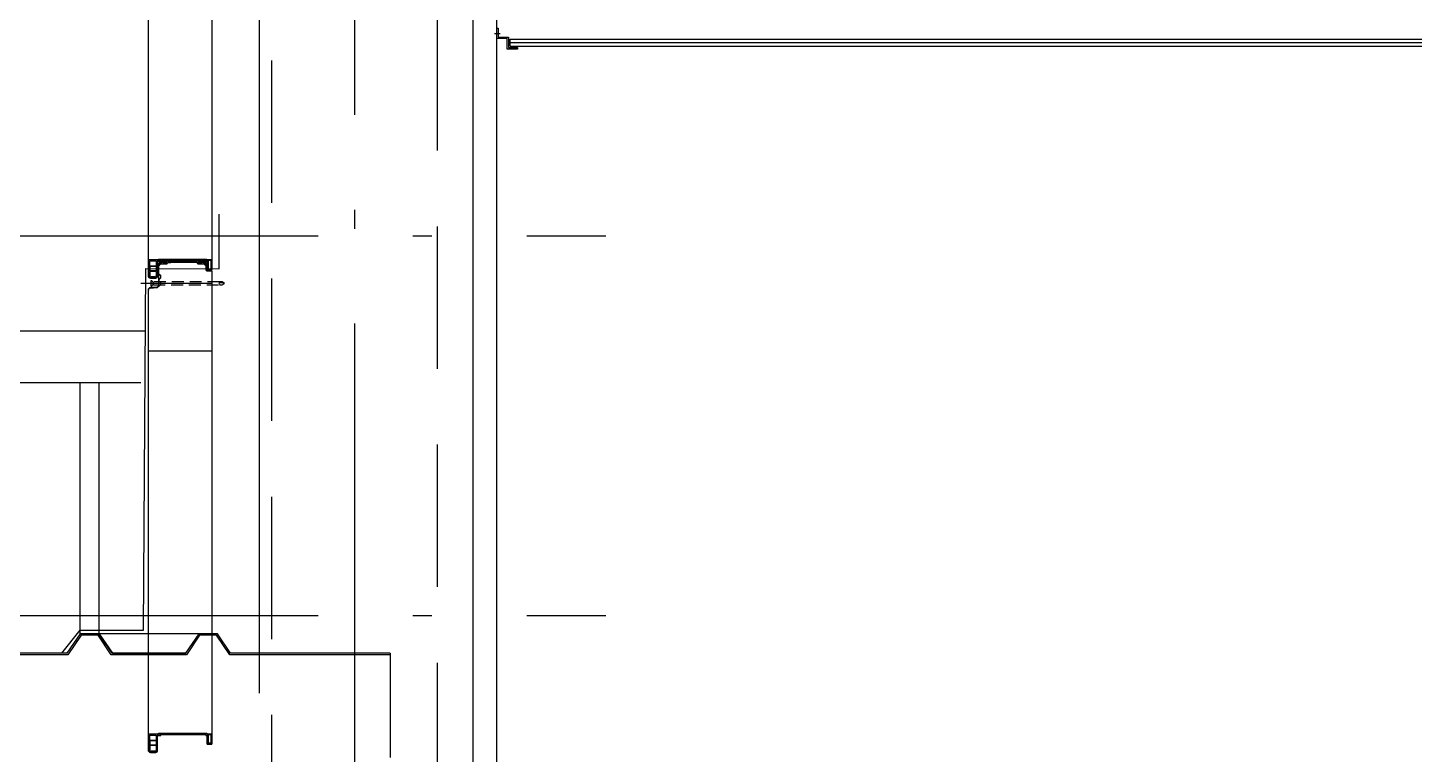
# Model space of a CAD drawing. Header units: millimetres. Extents: x 0 to 268175, y 0 to 74250.
# Drawn here: x 93996 to 96920, y 53955 to 55487 of the extents above; entities that cross this region are included whole.
import ezdxf

# ---------------------------------------------------------------- set-up
doc = ezdxf.new("R2010")
doc.units = ezdxf.units.MM
doc.header["$LTSCALE"] = 200
for name, pattern in [('CEN-GAUN', [32.2, 30, -1, 0.2, -1]), ('HID', [2.3, 1.5, -0.8]), ('HIDDEN', [0.375, 0.25, -0.125])]:
    doc.linetypes.add(name, pattern=pattern)
doc.layers.add('1 CEN', color=15, linetype='CEN-GAUN')
doc.layers.add('BA', color=9, linetype='Continuous')

msp = doc.modelspace()

# ---------------------------------------------------------------- linework, layer by layer
at = {"layer": '1 CEN'}
for p, q in [((94685.2, 61303.5), (94685.2, 44634.9)), ((43528.6, 55048.2), (95215.3, 55048.2)), ((43528.6, 54248.2), (95215.3, 54248.2))]:
    msp.add_line(p, q, dxfattribs=at)
at = {"layer": 'BA'}
for p, q in [((94485.2, 54084.2), (94485.2, 57948.2)), ((94935.2, 52448.2), (94935.2, 56598.2)), ((94985.2, 52448.2), (94985.2, 56598.2)), ((94985.2, 55464.2), (94985.2, 55486.2)), ((94985.2, 55486.2), (94988.2, 55486.2)), ((94988.2, 55486.2), (94988.2, 55467.2)), ((94980.8, 55475.2), (94992.6, 55475.2)), ((95007.2, 55464.2), (94985.2, 55464.2)), ((94988.2, 55467.2), (95010.2, 55467.2)), ((95007.2, 55442.2), (95007.2, 55464.2)), ((95010.2, 55467.2), (95010.2, 55445.2)), ((95013.2, 55463.2), (115839.2, 55463.2)), ((95013.2, 55448.2), (95013.2, 55463.2)), ((95013.2, 55456.2), (115839.2, 55456.2)), ((95029.2, 55442.2), (95007.2, 55442.2)), ((95010.2, 55445.2), (95029.2, 55445.2)), ((95013.2, 55448.2), (115839.2, 55448.2)), ((95029.2, 55445.2), (95029.2, 55442.2)), ((94400.1, 54979.2), (94400.1, 55093.9)), ((44220.2, 55048.2), (94320.2, 55048.2)), ((94251.9, 54965.2), (94251.9, 54998.5)), ((94251.9, 54998.5), (94272.2, 54998.5)), ((94251.9, 54965.2), (94251.9, 54998.5)), ((94251.9, 54998.5), (94272.2, 54998.5)), ((94253.5, 54984.7), (94253.5, 54995.7)), ((94253.5, 54995.7), (94267.5, 54995.7)), ((94267.5, 54984.7), (94253.5, 54984.7)), ((94267.5, 54995.7), (94267.5, 54984.7)), ((94269.3, 54994.5), (94269.3, 54965.2)), ((94269.3, 54994.5), (94269.3, 54965.2)), ((94274.2, 54995.5), (94270.3, 54995.5)), ((94274.2, 54995.5), (94270.3, 54995.5)), ((94272.2, 54998.5), (94272.2, 54999.5)), ((94272.2, 54999.5), (94374.2, 54999.5)), ((94272.2, 54998.5), (94272.2, 54999.5)), ((94272.2, 54999.5), (94374.2, 54999.5)), ((94273, 54989.6), (94274.1, 54989.7)), ((94273.4, 54987.3), (94273, 54987.3)), ((94273.4, 54987.7), (94273.4, 54987.2)), ((94273.4, 54987.7), (94273.4, 54987.2)), ((94273.4, 54987.2), (94273.4, 54987)), ((94273.4, 54987.2), (94273.4, 54987)), ((94273.7, 54986.7), (94274.6, 54986.7)), ((94273.7, 54986.7), (94274.6, 54986.7)), ((94273.9, 54992.7), (94273.9, 54992.6)), ((94273.9, 54992.7), (94273.9, 54992.6)), ((94372.2, 54996.5), (94274.2, 54996.5)), ((94274.2, 54996.5), (94274.2, 54995.5)), ((94372.2, 54996.5), (94274.2, 54996.5)), ((94274.2, 54996.5), (94274.2, 54995.5)), ((94274.2, 54992.3), (94275.9, 54992.7)), ((94274.2, 54992.3), (94275.9, 54992.7)), ((94274.9, 54987), (94274.9, 54987.2)), ((94274.9, 54987), (94274.9, 54987.2)), ((94317.5, 54994.7), (94275.9, 54994.7)), ((94317.5, 54994.7), (94275.9, 54994.7)), ((94275.9, 54992.7), (94288.9, 54992.7)), ((94275.9, 54992.7), (94288.9, 54992.7)), ((94281.4, 54991.4), (94276.4, 54990.7)), ((94281.4, 54991.4), (94276.4, 54990.7)), ((94276.4, 54988.7), (94281.4, 54989.4)), ((94276.4, 54988.7), (94281.4, 54989.4)), ((94279.2, 54991.5), (94279.2, 54991.5)), ((94288.9, 54991.4), (94281.4, 54991.4)), ((94288.9, 54991.4), (94281.4, 54991.4)), ((94281.4, 54989.4), (94289.9, 54989.4)), ((94281.4, 54989.4), (94289.9, 54989.4)), ((94289.4, 54992.2), (94289.4, 54991.9)), ((94289.4, 54992.2), (94289.4, 54991.9)), ((94291.4, 54991.4), (94305.3, 54992.7)), ((94291.4, 54990.9), (94291.4, 54992.2)), ((94291.4, 54990.9), (94291.4, 54992.2)), ((94291.9, 54992.7), (94317.5, 54992.7)), ((94291.9, 54992.7), (94317.5, 54992.7)), ((94369.1, 54994.7), (94317.5, 54994.7)), ((94369.1, 54994.7), (94317.5, 54994.7)), ((94317.5, 54992.7), (94353.1, 54992.7)), ((94317.5, 54992.7), (94353.1, 54992.7)), ((94353.6, 54992.2), (94353.6, 54990.9)), ((94353.6, 54992.2), (94353.6, 54990.9)), ((94355.1, 54989.4), (94363.6, 54989.4)), ((94355.1, 54989.4), (94363.6, 54989.4)), ((94355.6, 54991.9), (94355.6, 54992.2)), ((94355.6, 54991.9), (94355.6, 54992.2)), ((94356.1, 54992.7), (94369.1, 54992.7)), ((94356.1, 54992.7), (94369.1, 54992.7)), ((94363.6, 54991.4), (94356.1, 54991.4)), ((94363.6, 54991.4), (94356.1, 54991.4)), ((94368.6, 54990.7), (94363.6, 54991.4)), ((94368.6, 54990.7), (94363.6, 54991.4)), ((94363.6, 54989.4), (94368.6, 54988.7)), ((94363.6, 54989.4), (94368.6, 54988.7)), ((94369.1, 54992.7), (94370.7, 54992.3)), ((94369.1, 54992.7), (94370.7, 54992.3)), ((94370.1, 54987.2), (94370.1, 54987)), ((94370.1, 54987.2), (94370.1, 54987)), ((94370.4, 54986.7), (94371.3, 54986.7)), ((94370.4, 54986.7), (94371.3, 54986.7)), ((94371.1, 54992.6), (94371.1, 54992.7)), ((94371.1, 54992.6), (94371.1, 54992.7)), ((94371.6, 54987.2), (94371.6, 54987.7)), ((94371.6, 54987.2), (94371.6, 54987.7)), ((94371.6, 54987), (94371.6, 54987.2)), ((94371.6, 54987), (94371.6, 54987.2)), ((94372.2, 54995.5), (94372.2, 54996.5)), ((94372.2, 54995.5), (94372.2, 54996.5)), ((94374.6, 54995.5), (94372.2, 54995.5)), ((94374.6, 54995.5), (94372.2, 54995.5)), ((94374.2, 54999.5), (94374.2, 54998.5)), ((94374.2, 54999.5), (94374.2, 54998.5)), ((94374.2, 54998.5), (94383.9, 54998.5)), ((94374.2, 54998.5), (94383.9, 54998.5)), ((94375.6, 54979.3), (94375.6, 54994.5)), ((94375.6, 54979.3), (94375.6, 54994.5)), ((94377.2, 54996.8), (94382.2, 54996.8)), ((94377.2, 54979.3), (94377.2, 54996.8)), ((94382.2, 54996.8), (94382.2, 54979.3)), ((94383.9, 54998.5), (94383.9, 54979.3)), ((94383.9, 54998.5), (94383.9, 54979.3)), ((94240.2, 54217.2), (94245.2, 54979.5)), ((94245.2, 54979.5), (94400.1, 54979.2)), ((94253.5, 54983.7), (94253.5, 54974.5)), ((94267.5, 54983.7), (94253.5, 54983.7)), ((94267.5, 54974.5), (94253.5, 54974.5)), ((94253.5, 54973.5), (94253.5, 54965.2)), ((94267.5, 54973.5), (94253.5, 54973.5)), ((94264.2, 54961.9), (94256.9, 54961.9)), ((94264.3, 54960.2), (94256.9, 54960.2)), ((94264.3, 54960.2), (94256.9, 54960.2)), ((94267.5, 54983.7), (94267.5, 54974.5)), ((94267.5, 54973.5), (94267.5, 54965.2)), ((94381.4, 54978.5), (94378.1, 54978.5)), ((94381.4, 54976.8), (94378.1, 54976.8)), ((94381.4, 54976.8), (94378.1, 54976.8)), ((94385.2, 54948.2), (94235.2, 54948.2)), ((94385.2, 54948.2), (94235.2, 54948.2)), ((44830.2, 54848.2), (94244.4, 54848.2)), ((94235.2, 54738.2), (44785.2, 54738.2)), ((94107.2, 54209.2), (94107.2, 54738.2)), ((94146.8, 54209.2), (94146.8, 54738.2)), ((94068.6, 54168.2), (94106.9, 54217.2)), ((94107.2, 54209.2), (94079.2, 54168.2)), ((94108.8, 54206.2), (94080.8, 54165.2)), ((94106.9, 54217.2), (94240.2, 54217.2)), ((94146.2, 54209.2), (94107.2, 54209.2)), ((94144.6, 54206.2), (94108.8, 54206.2)), ((94172.6, 54165.2), (94144.6, 54206.2)), ((94174.2, 54168.2), (94146.2, 54209.2)), ((94146.8, 54209.2), (94174.8, 54168.2)), ((94357.8, 54209.2), (94146.8, 54209.2)), ((94357.2, 54209.2), (94329.2, 54168.2)), ((94329.8, 54168.2), (94357.8, 54209.2)), ((94358.8, 54206.2), (94330.8, 54165.2)), ((94396.2, 54209.2), (94357.2, 54209.2)), ((94394.6, 54206.2), (94358.8, 54206.2)), ((94422.6, 54165.2), (94394.6, 54206.2)), ((94424.2, 54168.2), (94396.2, 54209.2)), ((94079.2, 54168.2), (93924.2, 54168.2)), ((94329.2, 54168.2), (94174.2, 54168.2)), ((94174.8, 54168.2), (94329.8, 54168.2)), ((94760.2, 54168.2), (94424.2, 54168.2)), ((94760.2, 54168.2), (94760.2, 53948.2)), ((94080.8, 54165.2), (93922.6, 54165.2)), ((94330.8, 54165.2), (94172.6, 54165.2)), ((94760.2, 54165.2), (94422.6, 54165.2)), ((94251.9, 53965.2), (94251.9, 53998.5)), ((94251.9, 53998.5), (94272.2, 53998.5)), ((94251.9, 53965.2), (94251.9, 53998.5)), ((94251.9, 53998.5), (94272.2, 53998.5)), ((94253.5, 53984.7), (94253.5, 53995.7)), ((94253.5, 53995.7), (94267.5, 53995.7)), ((94267.5, 53995.7), (94267.5, 53984.7)), ((94269.3, 53994.5), (94269.3, 53965.2)), ((94269.3, 53994.5), (94269.3, 53965.2)), ((94274.2, 53995.5), (94270.3, 53995.5)), ((94274.2, 53995.5), (94270.3, 53995.5)), ((94272.2, 53998.5), (94272.2, 53999.5)), ((94272.2, 53999.5), (94374.2, 53999.5)), ((94272.2, 53998.5), (94272.2, 53999.5)), ((94272.2, 53999.5), (94374.2, 53999.5)), ((94372.2, 53996.5), (94274.2, 53996.5)), ((94274.2, 53996.5), (94274.2, 53995.5)), ((94372.2, 53996.5), (94274.2, 53996.5)), ((94274.2, 53996.5), (94274.2, 53995.5)), ((94372.2, 53995.5), (94372.2, 53996.5)), ((94372.2, 53995.5), (94372.2, 53996.5)), ((94374.6, 53995.5), (94372.2, 53995.5)), ((94374.6, 53995.5), (94372.2, 53995.5)), ((94374.2, 53999.5), (94374.2, 53998.5)), ((94374.2, 53999.5), (94374.2, 53998.5)), ((94374.2, 53998.5), (94383.9, 53998.5)), ((94374.2, 53998.5), (94383.9, 53998.5)), ((94375.6, 53979.3), (94375.6, 53994.5)), ((94375.6, 53979.3), (94375.6, 53994.5)), ((94377.2, 53996.8), (94382.2, 53996.8)), ((94377.2, 53979.3), (94377.2, 53996.8)), ((94382.2, 53996.8), (94382.2, 53979.3)), ((94383.9, 53998.5), (94383.9, 53979.3)), ((94383.9, 53998.5), (94383.9, 53979.3)), ((94267.5, 53984.7), (94253.5, 53984.7)), ((94253.5, 53983.7), (94253.5, 53974.5)), ((94267.5, 53983.7), (94253.5, 53983.7)), ((94267.5, 53974.5), (94253.5, 53974.5)), ((94253.5, 53973.5), (94253.5, 53965.2)), ((94267.5, 53973.5), (94253.5, 53973.5)), ((94264.2, 53961.9), (94256.9, 53961.9)), ((94267.5, 53983.7), (94267.5, 53974.5)), ((94267.5, 53973.5), (94267.5, 53965.2)), ((94381.4, 53978.5), (94378.1, 53978.5)), ((94381.4, 53976.8), (94378.1, 53976.8)), ((94381.4, 53976.8), (94378.1, 53976.8)), ((94264.3, 53960.2), (94256.9, 53960.2)), ((94264.3, 53960.2), (94256.9, 53960.2))]:
    msp.add_line(p, q, dxfattribs=at)
at = {"layer": 'BA', "linetype": 'HID'}
for p, q in [((94510.2, 56798.2), (94510.2, 46948.2)), ((94860.2, 46948.2), (94860.2, 56798.2))]:
    msp.add_line(p, q, dxfattribs=at)
at = {"layer": 'BA', "ltscale": 3}
for p, q in [((94384.7, 55556.3), (94384.7, 54978.3)), ((94385.2, 54978.3), (94385.2, 55556.3)), ((94250.2, 55503.7), (94250.2, 54964.4)), ((94251, 54964.4), (94251, 55503.7)), ((94277.2, 54995.7), (94269.4, 54995.7)), ((94269.4, 54995.7), (94269.4, 54962.9)), ((94270.2, 54962.9), (94270.2, 54994.9)), ((94270.2, 54994.9), (94277.2, 54994.9)), ((94272.2, 54990.3), (94272.2, 54944.5)), ((94273, 54944.5), (94273, 54990.3)), ((94279.2, 54992.3), (94274.2, 54992.3)), ((94274.2, 54991.5), (94279.2, 54991.5)), ((94277.2, 54994.9), (94277.2, 54995.7)), ((94279.2, 54991.5), (94279.2, 54992.3)), ((94365.7, 54992.3), (94365.7, 54992.3)), ((94365.7, 54992.3), (94365.7, 54991.8)), ((94370.7, 54992.3), (94365.7, 54992.3)), ((94365.7, 54991.8), (94370.7, 54991.8)), ((94374.7, 54995.4), (94372.2, 54995.4)), ((94372.2, 54995.4), (94372.2, 54994.9)), ((94372.2, 54994.9), (94374.2, 54994.9)), ((94372.2, 54990.3), (94372.2, 54976.6)), ((94372.7, 54976.6), (94372.7, 54990.3)), ((94374.2, 54994.9), (94374.2, 54978.3)), ((94374.7, 54978.3), (94374.7, 54995.4)), ((94266.7, 54960.2), (94255.2, 54960.2)), ((94255.2, 54959.4), (94266.7, 54959.4)), ((94383.2, 54975.1), (94374.2, 54975.1)), ((94374.2, 54974.6), (94383.2, 54974.6)), ((94383.2, 54976.8), (94376.2, 54976.8)), ((94376.2, 54976.3), (94383.2, 54976.3)), ((94384.7, 54973.1), (94384.7, 54556.3)), ((94385.2, 54556.3), (94385.2, 54973.1)), ((94250.2, 54934.2), (94250.2, 54503.7)), ((94251, 54503.7), (94251, 54934.2)), ((94268, 54940), (94255, 54939.2)), ((94255, 54938.4), (94268.1, 54939.2)), ((94384.7, 54805.2), (94250.2, 54805.2)), ((94384.7, 54556.3), (94384.7, 53978.3)), ((94385.2, 53978.3), (94385.2, 54556.3)), ((94250.2, 54503.7), (94250.2, 53964.4)), ((94251, 53964.4), (94251, 54503.7)), ((94277.2, 53995.7), (94269.4, 53995.7)), ((94269.4, 53995.7), (94269.4, 53962.9)), ((94270.2, 53962.9), (94270.2, 53994.9)), ((94270.2, 53994.9), (94277.2, 53994.9)), ((94277.2, 53994.9), (94277.2, 53995.7)), ((94374.7, 53995.4), (94372.2, 53995.4)), ((94372.2, 53995.4), (94372.2, 53994.9)), ((94372.2, 53994.9), (94374.2, 53994.9)), ((94374.2, 53994.9), (94374.2, 53978.3)), ((94374.7, 53978.3), (94374.7, 53995.4)), ((94383.2, 53976.8), (94376.2, 53976.8)), ((94376.2, 53976.3), (94383.2, 53976.3)), ((94266.7, 53960.2), (94255.2, 53960.2)), ((94255.2, 53959.4), (94266.7, 53959.4))]:
    msp.add_line(p, q, dxfattribs=at)
at = {"layer": 'BA', "linetype": 'HIDDEN', "ltscale": 0.5}
for p, q in [((94273, 54968.6), (94276.4, 54965.2)), ((94273, 54967.5), (94276, 54964.5)), ((94273, 54957), (94276, 54960)), ((94273, 54955.8), (94276.4, 54959.2)), ((94276.4, 54965.2), (94276.4, 54959.2)), ((94256.9, 54954.2), (94257.3, 54954.2)), ((94256.9, 54948.8), (94256.9, 54954.2)), ((94258.3, 54948.8), (94256.9, 54948.8)), ((94256.9, 54947.6), (94258.3, 54947.6)), ((94256.9, 54942.2), (94256.9, 54947.6)), ((94257.3, 54942.2), (94256.9, 54942.2)), ((94257.3, 54954.2), (94260.3, 54951.2)), ((94260.3, 54945.2), (94257.3, 54942.2)), ((94258.3, 54947.6), (94258.3, 54948.8)), ((94260.3, 54951.2), (94260.3, 54945.2)), ((94261.4, 54945.2), (94261.4, 54951.2)), ((94400.4, 54951.2), (94261.4, 54951.2)), ((94261.4, 54945.2), (94401.4, 54945.2)), ((94273, 54954.6), (94276.4, 54951.2)), ((94273, 54953.5), (94276, 54950.5)), ((94273, 54943), (94276, 54946)), ((94273.8, 54942.6), (94276.4, 54945.2)), ((94276.4, 54951.2), (94276.4, 54945.2)), ((94400.4, 54951.2), (94399.4, 54949.2)), ((94399.4, 54949.2), (94401.4, 54945.2)), ((94406.4, 54951.2), (94400.4, 54951.2)), ((94402.4, 54949.2), (94400.4, 54951.2)), ((94401.4, 54945.2), (94406.4, 54945.2)), ((94411.4, 54948.2), (94402.4, 54949.2)), ((94411.4, 54948.2), (94406.4, 54951.2)), ((94406.4, 54945.2), (94411.4, 54948.2))]:
    msp.add_line(p, q, dxfattribs=at)
at = {"layer": 'BA'}
for centre, radius, start, end in [((94270.3, 54994.5), 1, 90, 180), ((94270.3, 54994.5), 1, 90, 180), ((94276.4, 54987.7), 3, 90, 180), ((94276.4, 54987.7), 3, 90, 180), ((94273.7, 54987), 0.3, 180, 270), ((94273.7, 54987), 0.3, 180, 270), ((94275.9, 54992.7), 2, 90, 180), ((94275.9, 54992.7), 2, 90, 180), ((94274.2, 54992.6), 0.3, 180, 284.0362), ((94274.2, 54992.6), 0.3, 180, 284.0362), ((94274.6, 54987), 0.3, 270, 0), ((94274.6, 54987), 0.3, 270, 0), ((94276.4, 54987.2), 1.5, 90, 180), ((94276.4, 54987.2), 1.5, 90, 180), ((94288.9, 54992.2), 0.5, 0, 90), ((94288.9, 54992.2), 0.5, 0, 90), ((94288.9, 54991.9), 0.5, 270, 0), ((94288.9, 54991.9), 0.5, 270, 0), ((94289.9, 54990.9), 1.5, 270, 0), ((94289.9, 54990.9), 1.5, 270, 0), ((94291.9, 54992.2), 0.5, 90, 180), ((94291.9, 54992.2), 0.5, 90, 180), ((94353.1, 54992.2), 0.5, 0, 90), ((94353.1, 54992.2), 0.5, 0, 90), ((94355.1, 54990.9), 1.5, 180, 270), ((94355.1, 54990.9), 1.5, 180, 270), ((94356.1, 54992.2), 0.5, 90, 180), ((94356.1, 54992.2), 0.5, 90, 180), ((94356.1, 54991.9), 0.5, 180, 270), ((94356.1, 54991.9), 0.5, 180, 270), ((94368.6, 54987.7), 3, 0, 90), ((94368.6, 54987.7), 3, 0, 90), ((94368.6, 54987.2), 1.5, 0, 90), ((94368.6, 54987.2), 1.5, 0, 90), ((94369.1, 54992.7), 2, 0, 90), ((94369.1, 54992.7), 2, 0, 90), ((94370.4, 54987), 0.3, 180, 270), ((94370.4, 54987), 0.3, 180, 270), ((94370.8, 54992.6), 0.3, 255.9638, 0), ((94370.8, 54992.6), 0.3, 255.9638, 0), ((94371.3, 54987), 0.3, 270, 0), ((94371.3, 54987), 0.3, 270, 0), ((94374.6, 54994.5), 1, 0, 90), ((94374.6, 54994.5), 1, 0, 90), ((94256.9, 54965.2), 5, 180, 270.0044), ((94256.9, 54965.2), 5, 180, 270.0044), ((94256.9, 54965.2), 3.35, 180, 270.0043), ((94264.2, 54965.2), 3.35, 270.0043, 0), ((94264.3, 54965.2), 5, 270.0044, 0), ((94264.3, 54965.2), 5, 270.0044, 0), ((94378.1, 54979.3), 2.5, 180, 270), ((94378.1, 54979.3), 2.5, 180, 270), ((94378.1, 54979.3), 0.85, 180, 270), ((94381.4, 54979.3), 2.5, 270, 0), ((94381.4, 54979.3), 0.85, 270, 0), ((94381.4, 54979.3), 2.5, 270, 0), ((94270.3, 53994.5), 1, 90, 180), ((94270.3, 53994.5), 1, 90, 180), ((94374.6, 53994.5), 1, 0, 90), ((94374.6, 53994.5), 1, 0, 90), ((94256.9, 53965.2), 5, 180, 270.0044), ((94256.9, 53965.2), 5, 180, 270.0044), ((94256.9, 53965.2), 3.35, 180, 270.0043), ((94264.2, 53965.2), 3.35, 270.0043, 0), ((94264.3, 53965.2), 5, 270.0044, 0), ((94264.3, 53965.2), 5, 270.0044, 0), ((94378.1, 53979.3), 2.5, 180, 270), ((94378.1, 53979.3), 2.5, 180, 270), ((94378.1, 53979.3), 0.85, 180, 270), ((94381.4, 53979.3), 2.5, 270, 0), ((94381.4, 53979.3), 0.85, 270, 0), ((94381.4, 53979.3), 2.5, 270, 0)]:
    msp.add_arc(centre, radius, start, end, dxfattribs=at)
at = {"layer": 'BA', "ltscale": 3}
for centre, radius, start, end in [((94274.2, 54990.3), 2, 90, 180), ((94274.2, 54990.3), 1.2, 90, 180), ((94370.7, 54990.3), 2, 0, 90), ((94370.7, 54990.3), 1.5, 0, 90), ((94255.2, 54964.4), 5, 180, 270.0056), ((94255.2, 54964.4), 4.2, 180, 270.0056), ((94266.7, 54962.9), 3.5, 270.0044, 0), ((94266.7, 54962.9), 2.7, 270.0044, 0), ((94374.2, 54976.6), 2, 180, 270), ((94374.2, 54976.6), 1.5, 180, 270), ((94376.2, 54978.3), 2, 180, 270), ((94376.2, 54978.3), 1.5, 180, 270), ((94383.2, 54978.3), 1.5, 270, 0), ((94383.2, 54978.3), 2, 270, 0), ((94383.2, 54973.1), 2, 0, 90), ((94383.2, 54973.1), 1.5, 0, 90), ((94255.2, 54934.2), 5, 93, 180), ((94255.2, 54934.2), 4.2, 92.938, 180), ((94267.7, 54944.5), 4.5, 273.6808, 0), ((94267.7, 54944.5), 5.3, 273.6808, 0), ((94255.2, 53964.4), 5, 180, 270.0056), ((94255.2, 53964.4), 4.2, 180, 270.0056), ((94266.7, 53962.9), 3.5, 270.0044, 0), ((94266.7, 53962.9), 2.7, 270.0044, 0), ((94376.2, 53978.3), 2, 180, 270), ((94376.2, 53978.3), 1.5, 180, 270), ((94383.2, 53978.3), 1.5, 270, 0), ((94383.2, 53978.3), 2, 270, 0)]:
    msp.add_arc(centre, radius, start, end, dxfattribs=at)
at = {"layer": 'BA', "linetype": 'HIDDEN', "ltscale": 0.5}
for centre, start, end in [((94260.8, 54951.4), 199.4712, 340.5288), ((94260.8, 54945), 19.4712, 160.5288)]:
    msp.add_arc(centre, 0.6, start, end, dxfattribs=at)

doc.saveas('drawing.dxf')
